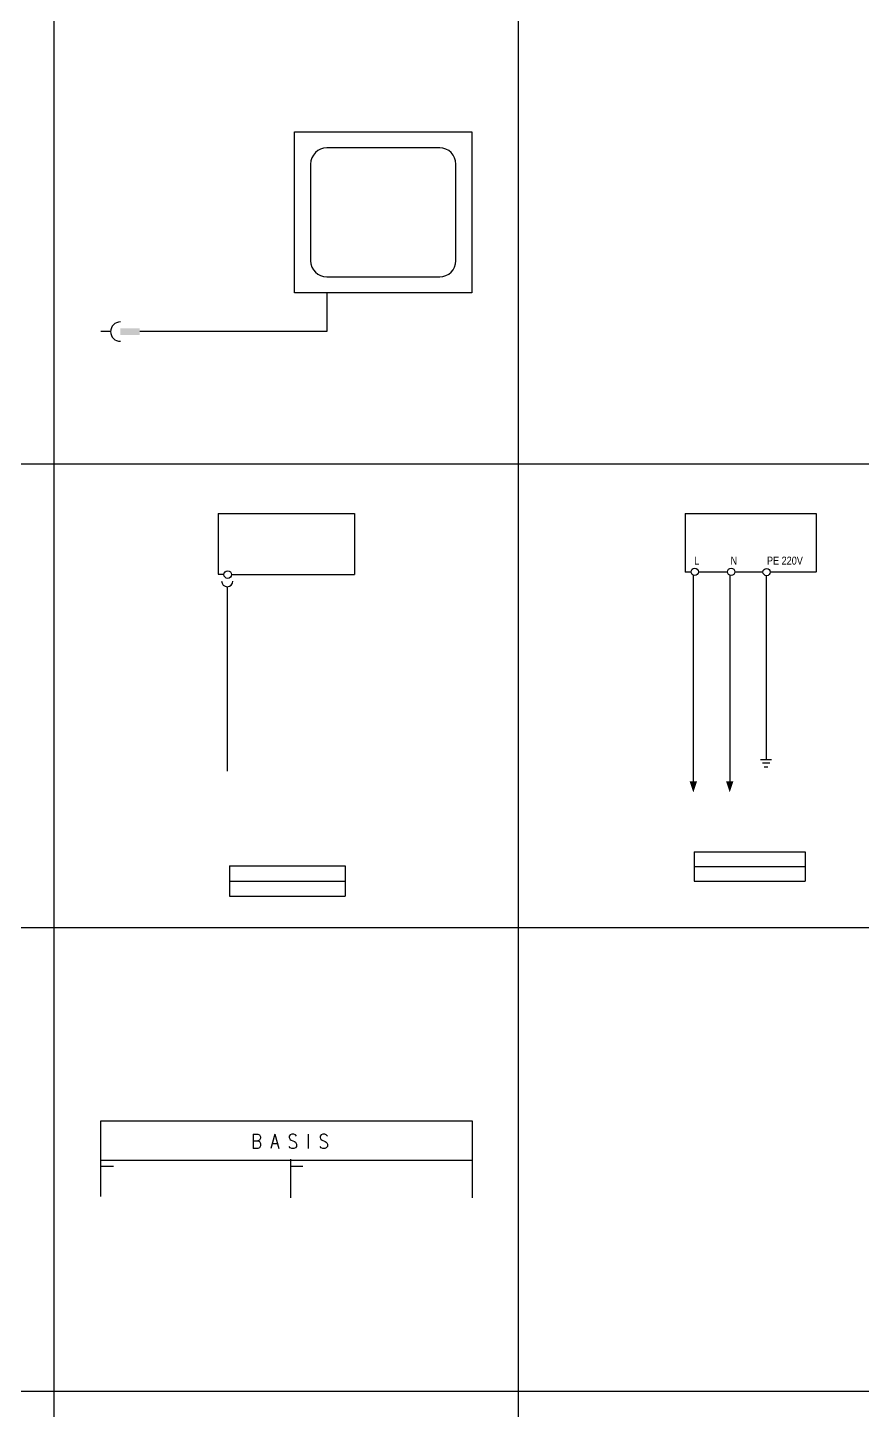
# Model space of a CAD drawing. Extents: x -6 to 410, y -3 to 290.
# Drawn here: x 24.28 to 46.76, y 146.99 to 184.25 of the extents above; entities that cross this region are included whole.
import ezdxf
from ezdxf.enums import TextEntityAlignment as Align

# ---------------------------------------------------------------- set-up
doc = ezdxf.new("R2010")
doc.units = 0
doc.linetypes.add('DASHED', pattern=[18.75, 12.5, -6.25])
doc.layers.get('0').update_dxf_attribs({"linetype": 'CONTINUOUS'})
for name, color, linetype in [('1', 7, 'CONTINUOUS'), ('11', 3, 'DASHED'), ('2', 1, 'CONTINUOUS'), ('3', 4, 'CONTINUOUS'), ('GRID', 9, 'CONTINUOUS'), ('SYMB', 7, 'CONTINUOUS')]:
    doc.layers.add(name, color=color, linetype=linetype)
doc.styles.add('ROMANS', font='ROMANS', dxfattribs={"width": 0.85})

# ---------------------------------------------------------------- blocks, each defined once
blk = doc.blocks.new('CONFMON')
at = {"layer": '1'}
for p, q in [((-13.64, 25.01), (13.86, 25.01)), ((-13.64, 0.01), (-13.64, 25.01)), ((13.86, 25.01), (13.86, 0.01)), ((8.86, 22.51), (-8.64, 22.51)), ((-11.14, 20.01), (-11.14, 5.01)), ((11.36, 5.01), (11.36, 20.01)), ((-8.64, 2.51), (8.86, 2.51)), ((13.86, 0.01), (-13.64, 0.01)), ((-8.64, 0.01), (-8.64, -5.99)), ((-42.27, -5.99), (-43.64, -5.99)), ((-8.64, -5.99), (-36.14, -5.99))]:
    blk.add_line(p, q, dxfattribs=at)
for centre, start, end in [((-8.64, 20.01), 90, 180), ((8.86, 20.01), 0, 90), ((-8.64, 5.01), 180, 270), ((8.86, 5.01), 270, 0)]:
    blk.add_arc(centre, 2.5, start, end, dxfattribs=at)
at = {"layer": '2'}
blk.add_line((-36.14, -5.99), (-37.64, -5.99), dxfattribs=at)
blk.add_arc((-40.64, -5.99), 1.5, 90, 270, dxfattribs=at)
blk.add_solid([(-40.64, -6.49), (-40.64, -5.49), (-37.64, -6.49), (-37.64, -5.49)], dxfattribs=at)
at = {"flags": 1}
blk.add_attdef('SYMBTYPE', (0, 0), '', height=0.2, dxfattribs=at)
at = {"layer": '1', "style": 'ROMANS', "width": 0.85}
blk.add_attdef('VOEDING', (-47.54, -2.71), '', height=2.5, dxfattribs=at)
blk = doc.blocks.new('VPAINT')
at = {"layer": '1'}
for p, q in [((0, -0.92), (36, -0.92)), ((0, -0.92), (0, -16.97)), ((0, -1.14), (0, -16.97)), ((36, -0.92), (36, -17.04)), ((36, -1.14), (36, -16.97)), ((0, -16.97), (1.51, -16.97)), ((0, -16.97), (1.51, -16.97)), ((3.51, -17.04), (36, -17.04)), ((2.36, -20.26), (2.36, -69)), ((3, -94), (33.5, -94)), ((3, -98), (33.5, -98)), ((3, -98), (33.5, -98))]:
    blk.add_line(p, q, dxfattribs=at)
blk.add_circle((2.51, -17.04), 1, dxfattribs=at)
blk.add_circle((2.51, -17.04), 1, dxfattribs=at)
blk.add_arc((2.38, -18.76), 1.5, 180, 0, dxfattribs=at)
at = {"layer": '3'}
for p, q in [((3, -94), (33.5, -94)), ((3, -94), (3, -102)), ((3, -94), (3, -102)), ((33.5, -94), (33.5, -102)), ((33.5, -94), (33.5, -102)), ((3, -102), (33.5, -102)), ((3, -102), (33.5, -102))]:
    blk.add_line(p, q, dxfattribs=at)
at = {"flags": 1}
blk.add_attdef('SYMBTYPE', (0, 0), '', height=0.2, dxfattribs=at)
at = {"layer": '1', "width": 0.85}
for p in [(0.5, -90), (5, -90)]:
    blk.add_attdef('TEXT', p, '', height=2.2, rotation=90, dxfattribs=at)
for tag, p in [('TYPE', (18.25, -97.1)), ('PLAATS', (18.25, -101.1))]:
    blk.add_attdef(tag, text='', height=2.2, dxfattribs=at).set_placement(p, align=Align.CENTER)
at = {"layer": '11', "width": 0.85}
for tag, p in [('TYPE', (18, -7.78)), ('OMSCHRIJVING', (18, -12.28))]:
    blk.add_attdef(tag, text='', height=3.2, dxfattribs=at).set_placement(p, align=Align.CENTER)
blk = doc.blocks.new('VPASUP')
at = {"layer": '1'}
for p, q in [((0, -0.91), (36, -0.91)), ((0, -0.92), (0, -15)), ((0, -1.14), (0, -17.05)), ((36, -0.92), (36, -15)), ((36, -1.14), (36, -17.05)), ((0, -17), (1.72, -17)), ((2.27, -18.09), (2.27, -74.63)), ((3.64, -17), (11.68, -17)), ((12.27, -18.09), (12.27, -74.63)), ((13.6, -17), (21.47, -17)), ((22.27, -18.09), (22.27, -65.63)), ((23.31, -17), (34.56, -17)), ((33.45, -17), (35.98, -17)), ((22.27, -65.63), (22.27, -68.63)), ((20.77, -68.63), (23.77, -68.63)), ((23.27, -69.63), (21.27, -69.63)), ((21.77, -70.63), (22.77, -70.63)), ((2.5, -94), (33, -94)), ((2.5, -94), (2.5, -102)), ((2.5, -98), (33, -98)), ((2.5, -98), (33, -98))]:
    blk.add_line(p, q, dxfattribs=at)
for centre in [(2.66, -17), (12.66, -17), (22.41, -17.04)]:
    blk.add_circle(centre, 1, dxfattribs=at)
at = {"layer": '2'}
for points in [[(3.27, -74.63), (2.27, -77.63), (3.27, -74.63), (1.27, -74.63)], [(13.27, -74.63), (12.27, -77.63), (13.27, -74.63), (11.27, -74.63)]]:
    blk.add_solid(points, dxfattribs=at)
at = {"layer": '3'}
for p, q in [((2.5, -94), (33, -94)), ((2.5, -94), (2.5, -102)), ((33, -94), (33, -102)), ((33, -94), (33, -102)), ((2.5, -102), (33, -102)), ((2.5, -102), (33, -102))]:
    blk.add_line(p, q, dxfattribs=at)
at = {"flags": 1}
blk.add_attdef('SYMBTYPE', (0, 0), '', height=0.2, dxfattribs=at)
at = {"layer": '1', "width": 0.85}
for s, p in [('L', (2.5, -15)), ('N', (12.5, -15)), ('PE 220V', (22.5, -15))]:
    blk.add_text(s, height=2.2, dxfattribs=at).set_placement(p)
for p in [(5, -21), (15, -21), (25, -21)]:
    blk.add_attdef('NR', p, '', height=2.2, dxfattribs=at)
for tag, p in [('F---', (9.17, -80.63)), ('TYPE', (17.57, -96.32))]:
    blk.add_attdef(tag, text='', height=2.2, dxfattribs=at).set_placement(p, align=Align.MIDDLE)
blk.add_attdef('PLAATS', text='', height=2.2, dxfattribs=at).set_placement((17.86, -100.73), align=Align.CENTER)
at = {"layer": '11', "width": 0.85}
blk.add_attdef('SOORT', text='', height=3.2, dxfattribs=at).set_placement((17.57, -6.32), align=Align.MIDDLE)
blk = doc.blocks.new('VPA100BA')
at = {"layer": '1'}
for p, q in [((0, -15), (0, -7.78)), ((37.52, -7.57), (37.52, -15.26)), ((73.48, -7.78), (73.48, -15.23)), ((0, -9), (2.5, -9)), ((37.5, -9), (40, -9))]:
    blk.add_line(p, q, dxfattribs=at)
at = {"layer": '3'}
for p, q in [((0, 0), (73.48, 0)), ((0, -7.78), (0, 0)), ((73.48, 0), (73.48, -7.78)), ((0, -7.78), (73.48, -7.78))]:
    blk.add_line(p, q, dxfattribs=at)
at = {"flags": 1}
blk.add_attdef('SYMBTYPE', (0, 0), '', height=0.2, dxfattribs=at)
at = {"layer": '3', "style": 'ROMANS', "width": 0.85}
blk.add_text('B A S I S', height=2.8, dxfattribs=at).set_placement((37.43, -4.05), align=Align.MIDDLE)

msp = doc.modelspace()

# ---------------------------------------------------------------- linework, layer by layer
at = {"layer": 'GRID', "linetype": 'CONTINUOUS'}
for p, q in [((24.997, 72.499), (24.997, 284.999)), ((37.497, 72.499), (37.497, 284.999)), ((-0.003, 172.499), (187.497, 172.499)), ((-0.003, 159.999), (187.497, 159.999)), ((-0.003, 147.499), (187.497, 147.499))]:
    msp.add_line(p, q, dxfattribs=at)

# ---------------------------------------------------------------- block references
at = {"layer": 'SYMB'}
for name, p, xscale, yscale, zscale in [('CONFMON', (33.837, 177.098), 0.173761799980112, 0.173761799980112, 0.173761799980112), ('VPAINT', (29.413, 171.249), 0.102021370328188, 0.102021370328188, 0.102021370328188), ('VPASUP', (41.986, 171.249), 0.098007637807776, 0.098007637807776, 0.098007637807776), ('VPA100BA', (26.253, 154.788), 0.136040188399605, 0.136040188399605, 0.136040188399605)]:
    msp.add_blockref(name, p, dxfattribs=dict(at, xscale=xscale, yscale=yscale, zscale=zscale))

doc.saveas('drawing.dxf')
